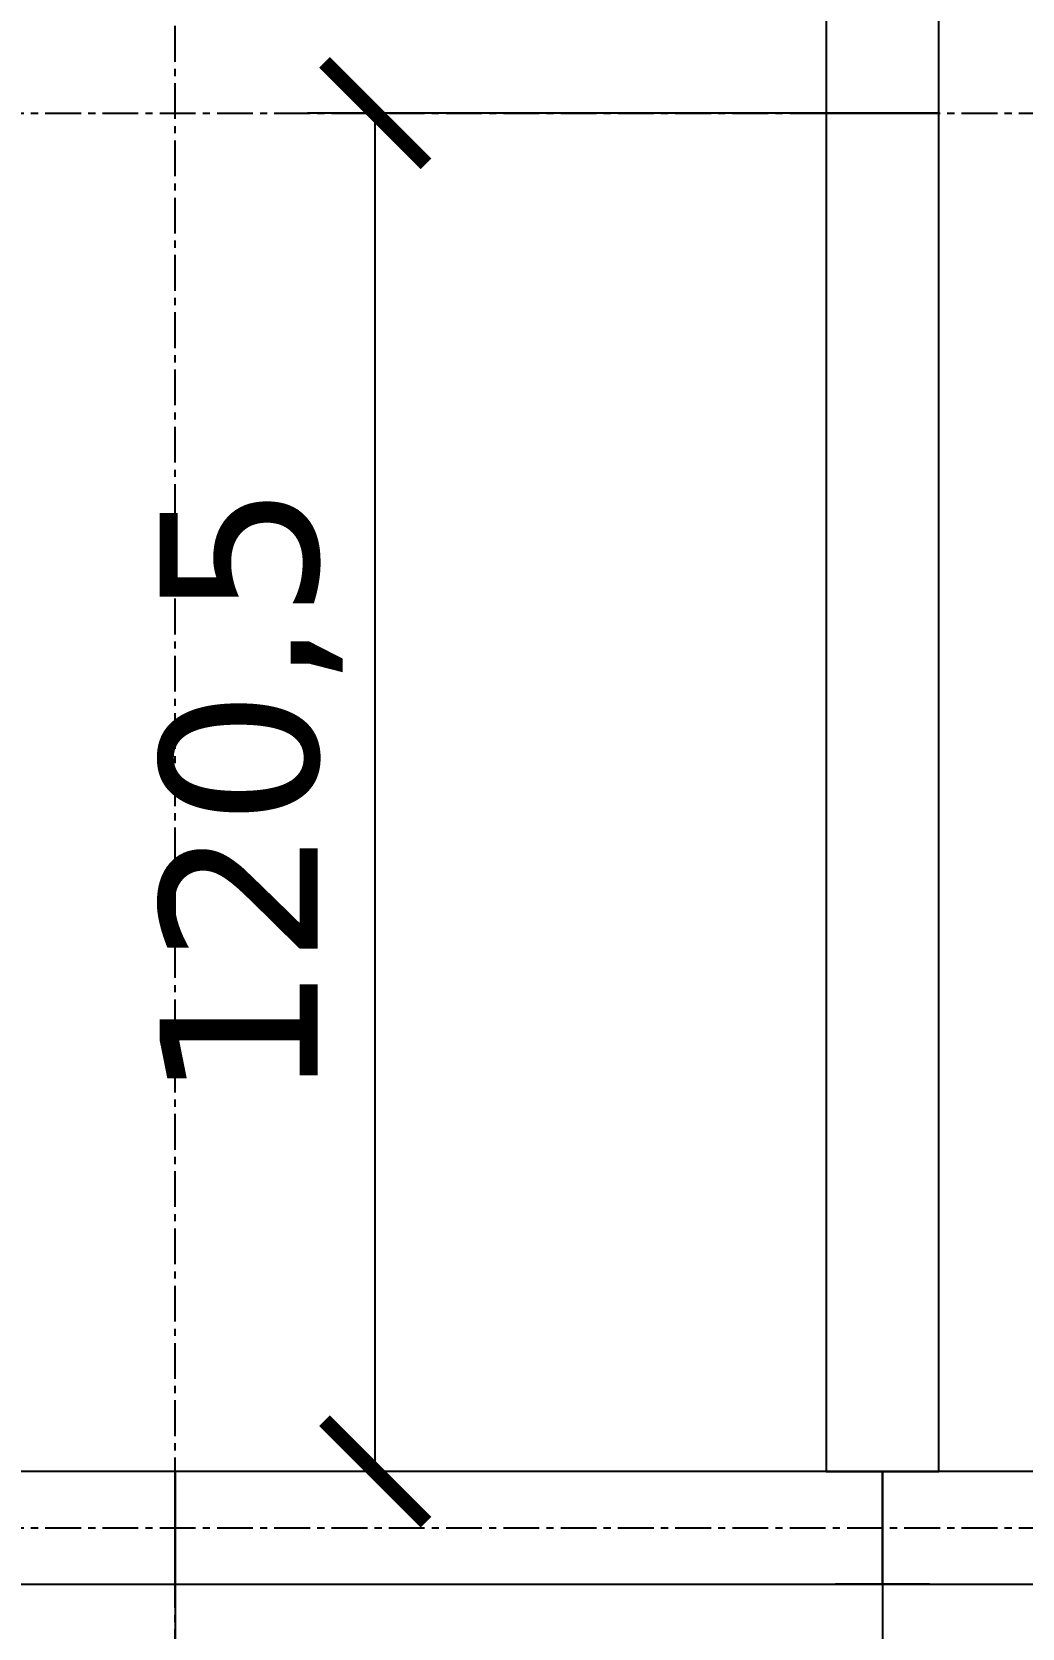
# Model space of a CAD drawing. Header units: centimetres. Extents: x -135 to 5324, y -1304 to 1609.
# Drawn here: x 756.3 to 844.1, y 877.6 to 1019.2 of the extents above; entities that cross this region are included whole.
import ezdxf

# ---------------------------------------------------------------- set-up
doc = ezdxf.new("R2010")
doc.units = ezdxf.units.CM
doc.linetypes.add('CENTER', pattern=[5.08, 3.175, -0.635, 0.635, -0.635])
for name, color, linetype in [('AKS', 4, 'CENTER'), ('IC_DUVAR_100', 30, 'Continuous'), ('IC_UCLU_H_100', 3, 'Continuous'), ('OZEL_PANEL_OLCU_CM', 3, 'Continuous')]:
    doc.layers.add(name, color=color, linetype=linetype)
doc.styles.add('PORTMAN', font='DejaVuSans.ttf')
doc.dimstyles.new('PORTMAN', dxfattribs={"dimtxt": 14, "dimasz": 9, "dimexe": 6, "dimexo": 5, "dimgap": 4, "dimtad": 1, "dimtxsty": 'PORTMAN', "dimblk": 'ARCHTICK', "dimcen": 2.5, "dimazin": 3, "dimtfac": 0.5, "dimtmove": 2, "dimatfit": 3})

# ---------------------------------------------------------------- blocks, each defined once
blk = doc.blocks.new('BOM_I15_1255p0_IC_K01_SOL_UST')
blk.add_lwpolyline([(0, 103.75), (10, 103.75), (10, 125.5), (0, 125.5)], close=True)
blk = doc.blocks.new('BOM_I13_627p5_IC_DOLU')
blk.add_lwpolyline([(0, 0), (10, 0), (10, 62.75), (0, 62.75)], close=True)
blk = doc.blocks.new('BOM_I15_1255p0_IC_K01_SOL_ALT')
blk.add_lwpolyline([(0, 0), (10, 0), (10, 21.75), (0, 21.75)], close=True)
blk = doc.blocks.new('BOM_I12_1205p0_IC_DOLU')
blk.add_lwpolyline([(0, 0), (10, 0), (10, 120.5), (0, 120.5)], close=True)
blk = doc.blocks.new('BOM_I14_1255p0_IC_DOLU')
blk.add_lwpolyline([(0, 0), (10, 0), (10, 125.5), (0, 125.5)], close=True)
blk = doc.blocks.new('BOM_B05_UCLU_H_100')
for p, q in [((9.17, 5), (5, 5)), ((5, 5), (5, -5)), ((-5, -4.17), (-5, 4.17)), ((5, -4.17), (5, 4.17)), ((5, 0), (-5, 0)), ((-5, 0), (-5, -4.17)), ((5, -4.17), (5, 0)), ((5, -5), (9.17, -5))]:
    blk.add_line(p, q)
blk = doc.blocks.new('_ARCHTICK')
at = {"color": 0, "linetype": 'BYBLOCK', "const_width": 0.15}
blk.add_lwpolyline([(-0.5, -0.5), (0.5, 0.5)], dxfattribs=at)

msp = doc.modelspace()

# ---------------------------------------------------------------- linework, layer by layer
at = {"layer": 'AKS'}
for p, q in [((769, -35), (769, 1312)), ((-35, 1012), (1196.5, 1012)), ((-35, 886.5), (1196.5, 886.5))]:
    msp.add_line(p, q, dxfattribs=at)

# ---------------------------------------------------------------- block references
at = {"layer": 'IC_DUVAR_100'}
for name, p in [('BOM_I14_1255p0_IC_DOLU', (826.75, 1012)), ('BOM_I12_1205p0_IC_DOLU', (826.75, 891.5))]:
    msp.add_blockref(name, p, dxfattribs=at)
at = {"layer": 'IC_DUVAR_100', "rotation": 270}
for name, p in [('BOM_I15_1255p0_IC_K01_SOL_UST', (643.5, 891.5)), ('BOM_I15_1255p0_IC_K01_SOL_ALT', (831.75, 891.5)), ('BOM_I13_627p5_IC_DOLU', (769, 891.5))]:
    msp.add_blockref(name, p, dxfattribs=at)
at = {"layer": 'IC_UCLU_H_100', "rotation": 90}
msp.add_blockref('BOM_B05_UCLU_H_100', (831.75, 886.5), dxfattribs=at)

# ---------------------------------------------------------------- dimensions: what is measured, and where the dimension line sits
at = {"layer": 'OZEL_PANEL_OLCU_CM'}
msp.add_linear_dim(base=(786.75, 891.5), p1=(836.75, 891.5), p2=(836.75, 1012), angle=90, dimstyle='PORTMAN', override={"dimtxt": 14, "dimasz": 9, "dimexe": 6, "dimexo": 5, "dimdec": 2, "dimzin": 8, "dimdsep": 44}, dxfattribs=at).render()
msp.add_linear_dim(base=(769, 841.5), p1=(769, 891.5), p2=(831.75, 891.5), dimstyle='PORTMAN', override={"dimtxt": 14, "dimasz": 9, "dimexe": 6, "dimexo": 5, "dimdec": 2, "dimzin": 8, "dimdsep": 44}, dxfattribs=at).render()

doc.saveas('drawing.dxf')
